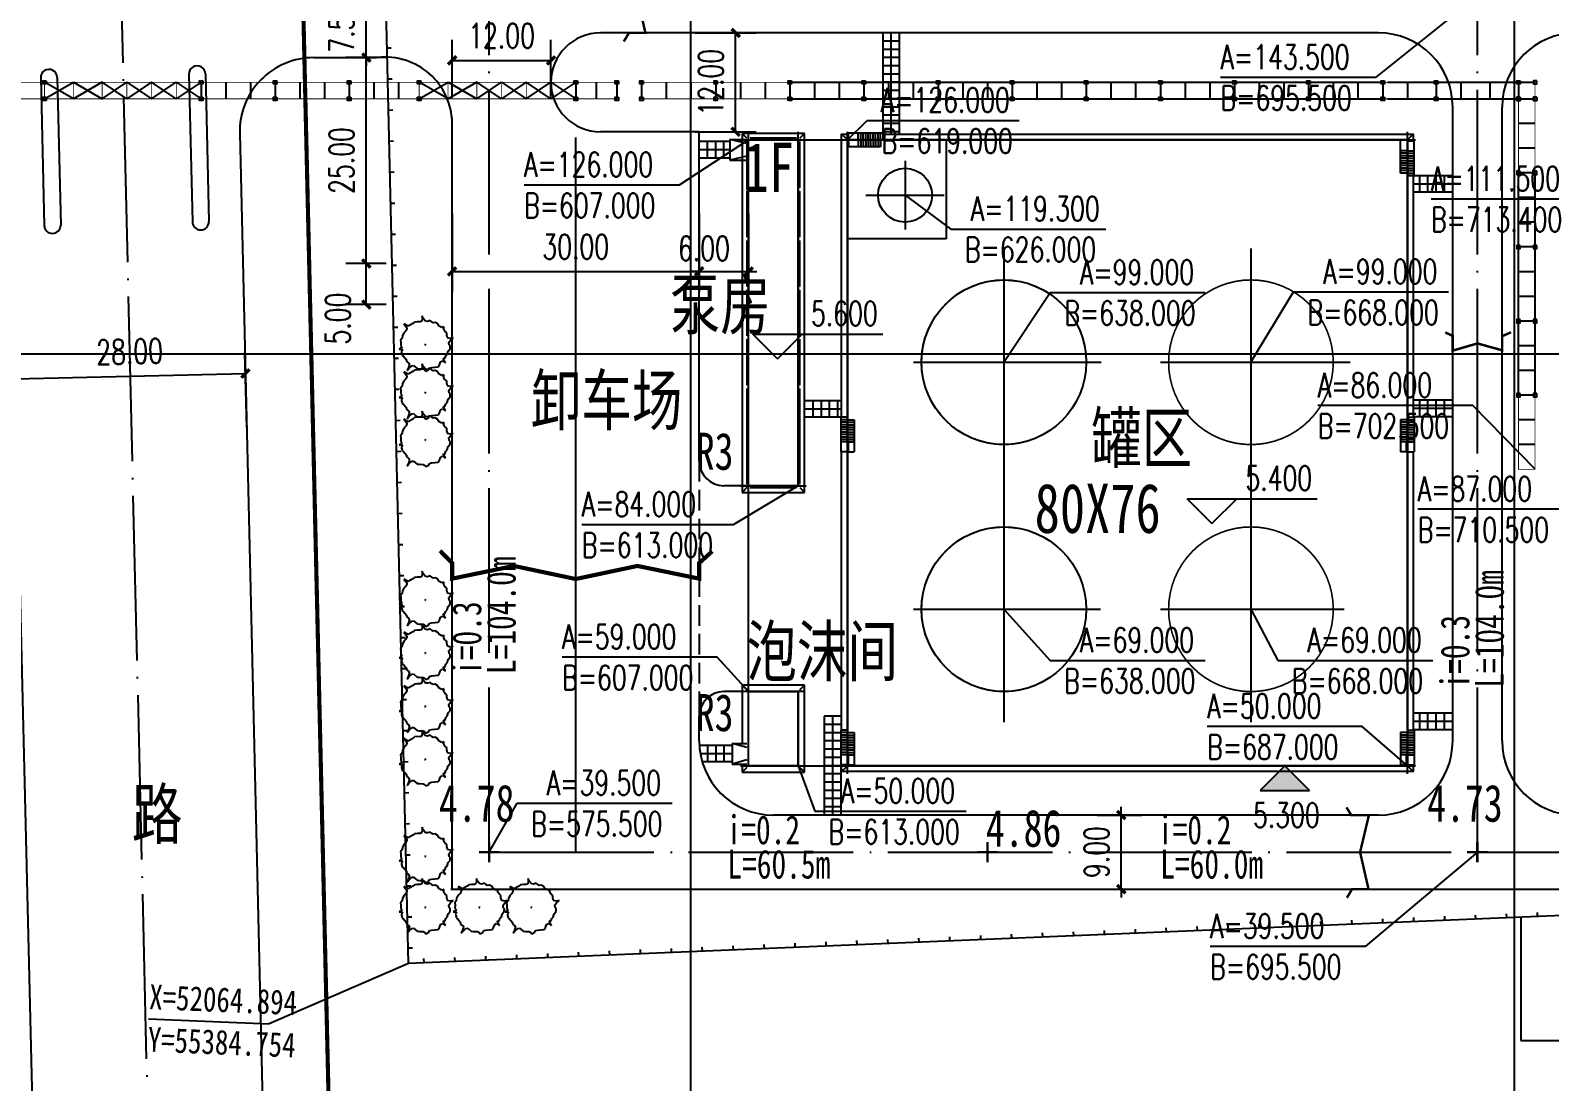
# Model space of a CAD drawing. Extents: x -170 to 1091, y -90 to 504.
# Drawn here: x 519.8 to 704.3, y 11.6 to 139.3 of the extents above; entities that cross this region are included whole.
import ezdxf

# ---------------------------------------------------------------- set-up
doc = ezdxf.new("R2010")
doc.units = 0
doc.header["$LTSCALE"] = 1000
for name, pattern in [('CENTER2', [28.575, 19.05, -3.175, 3.175, -3.175]), ('DASH', [0.35, 0.25, -0.1]), ('DOTE', [2.42, 2, -0.2, 0.02, -0.2])]:
    doc.linetypes.add(name, pattern=pattern)
doc.layers.get('0').update_dxf_attribs({"linetype": 'CONTINUOUS'})
doc.layers.get('Defpoints').update_dxf_attribs({"linetype": 'CONTINUOUS'})
for name, color, linetype in [('DIM_COOR', 3, 'CONTINUOUS'), ('DIM_ELEV', 3, 'CONTINUOUS'), ('DIM_LEAD', 3, 'CONTINUOUS'), ('DIM_SYMB', 3, 'CONTINUOUS'), ('DOTE', 1, 'DOTE'), ('GROUND', 2, 'CONTINUOUS'), ('GT_8', 7, 'CONTINUOUS'), ('PUB_DIM', 3, 'CONTINUOUS'), ('PUB_TEXT', 7, 'CONTINUOUS'), ('road', 2, 'CONTINUOUS'), ('STAIR', 2, 'CONTINUOUS'), ('定位中心线', 3, 'CENTER2'), ('新规划建筑', 4, 'CONTINUOUS'), ('方格网', 6, 'CONTINUOUS'), ('管架', 30, 'CONTINUOUS'), ('绿化', 3, 'CONTINUOUS'), ('选址蓝线', 5, 'CONTINUOUS'), ('道路HK', 1, 'CONTINUOUS')]:
    doc.layers.add(name, color=color, linetype=linetype)
doc.styles.add('_TCH_DIM', font='SIMPLEX', dxfattribs={"bigfont": 'GBCBIG'})
doc.styles.add('DIM_FONT', font='SIMPLEX', dxfattribs={"width": 0.7, "bigfont": 'GBCBIG'})
doc.styles.add('HZ', font='', dxfattribs={"width": 0.75})
doc.styles.get("Standard").update_dxf_attribs({"font": '', "width": 0.75})
doc.styles.get('HZ').set_extended_font_data('SimSun')
doc.styles.get('STANDARD').set_extended_font_data('SimSun')
doc.dimstyles.new('DIMN1', dxfattribs={"dimscale": 0.01, "dimtxt": 300, "dimasz": 100, "dimexe": 250, "dimexo": 300, "dimgap": 150, "dimtad": 1, "dimzin": 0, "dimdsep": 46, "dimtxsty": 'DIM_FONT', "dimblk": 'ARCHTICK', "dimcen": 0.09, "dimclrt": 7, "dimazin": 2, "dimtfac": 1, "dimtdec": 0, "dimtix": 1, "dimtmove": 2, "dimatfit": 3, "dimldrblk": 'ARCHTICK', "dimfxl": 1, "dimtolj": 1, "dimtzin": 0, "dimarcsym": 0})

# ---------------------------------------------------------------- blocks, each defined once
blk = doc.blocks.new('$plan$00000783')
for p, q in [((-1077.625, 941.375), (-1249.275, 916.925)), ((-982.25, 1051.4), (-1077.625, 941.375)), ((-858.275, 1259.25), (-982.25, 1149.2)), ((-982.25, 1149.2), (-982.25, 1051.4)), ((-677.1, 1271.475), (-858.275, 1259.25)), ((-495.9, 1381.5), (-677.1, 1271.475)), ((-371.925, 1369.275), (-495.9, 1381.5)), ((-257.5, 1442.625), (-371.925, 1369.275)), ((-133.525, 1381.5), (-257.5, 1442.625)), ((-57.225, 1662.7), (-133.525, 1381.5)), ((-19.075, 1442.625), (-57.225, 1662.7)), ((114.425, 1418.175), (-19.075, 1442.625)), ((286.075, 1491.525), (114.425, 1418.175)), ((419.6, 1528.2), (286.075, 1491.525)), ((734.3, 1271.475), (419.6, 1528.2)), ((848.725, 1198.125), (734.3, 1271.475)), ((944.1, 1247.025), (848.725, 1198.125)), ((1134.825, 1185.9), (944.1, 1247.025)), ((1125.275, 1063.625), (1134.825, 1185.9)), ((1153.9, 978.05), (1125.275, 1063.625)), ((1316.025, 806.9), (1153.9, 978.05)), ((-1411.4, 134.475), (-1535.375, 61.125)), ((-1535.375, 61.125), (-1420.925, 0)), ((-1249.275, 916.925), (-1459.075, 916.925)), ((-1459.075, 916.925), (-1316.025, 843.575)), ((-1420.925, 0), (-1363.725, -171.15)), ((-1382.775, 281.2), (-1411.4, 134.475)), ((-1306.5, 525.7), (-1401.85, 427.9)), ((-1401.85, 427.9), (-1382.775, 281.2)), ((-1316.025, 843.575), (-1220.675, 684.625)), ((-1220.675, 684.625), (-1306.5, 525.7)), ((28.6, 36.675), (0, 0)), ((0, 0), (57.2, 0)), ((57.2, 0), (28.6, 36.675)), ((1411.375, 696.85), (1316.025, 806.9)), ((1430.45, 415.675), (1411.375, 696.85)), ((1516.275, 342.325), (1430.45, 415.675)), ((1754.675, 342.325), (1516.275, 342.325)), ((1525.8, 85.575), (1563.95, 195.6)), ((1554.425, -73.35), (1525.8, 85.575)), ((1563.95, 195.6), (1735.625, 281.2)), ((1735.625, 281.2), (1926.35, 354.55)), ((1926.35, 354.55), (1754.675, 342.325)), ((-1363.725, -171.15), (-1401.85, -330.1)), ((-1401.85, -330.1), (-1354.175, -513.475)), ((-1354.175, -513.475), (-1249.275, -586.825)), ((-1249.275, -586.825), (-1220.675, -684.65)), ((-1220.675, -684.65), (-1220.675, -806.9)), ((-1220.675, -806.9), (-1068.075, -880.25)), ((-1068.075, -880.25), (-991.8, -978.05)), ((1125.275, -990.275), (1134.825, -892.475)), ((1134.825, -892.475), (1182.5, -868.025)), ((1182.5, -868.025), (1354.15, -904.7)), ((1211.125, -733.55), (1354.15, -709.1)), ((1354.15, -904.7), (1211.125, -733.55)), ((1354.15, -709.1), (1401.825, -647.975)), ((1401.825, -647.975), (1459.05, -537.925)), ((1449.525, -452.35), (1487.675, -146.7)), ((1497.2, -513.475), (1449.525, -452.35)), ((1459.05, -537.925), (1497.2, -513.475)), ((1487.675, -146.7), (1554.425, -73.35)), ((-1010.875, -1198.125), (-1077.625, -1357.05)), ((-1077.625, -1357.05), (-953.65, -1234.8)), ((-991.8, -978.05), (-1010.875, -1198.125)), ((-953.65, -1234.8), (-829.675, -1149.225)), ((-829.675, -1149.225), (-734.3, -1173.675)), ((-734.3, -1173.675), (-619.875, -1295.925)), ((-619.875, -1295.925), (-476.825, -1405.95)), ((-476.825, -1405.95), (-343.325, -1418.175)), ((-343.325, -1418.175), (-28.625, -1503.775)), ((-28.625, -1503.775), (57.2, -1797.175)), ((57.2, -1797.175), (95.35, -1503.775)), ((95.35, -1503.775), (133.5, -1454.85)), ((133.5, -1454.85), (267, -1405.95)), ((267, -1405.95), (410.05, -1418.175)), ((410.05, -1418.175), (619.85, -1357.05)), ((619.85, -1357.05), (743.825, -1259.25)), ((743.825, -1259.25), (905.95, -1234.8)), ((905.95, -1234.8), (982.25, -1124.775)), ((982.25, -1124.775), (1125.275, -990.275))]:
    blk.add_line(p, q)
blk = doc.blocks.new('A$C1A160313')
at = {"layer": 'DOTE', "color": 1, "linetype": 'DOTE'}
for p, q in [((2.3, 35), (2.3, 78)), ((8.3, 35), (8.3, 78)), ((14.3, 0), (14.3, 78)), ((82.3, 0), (82.3, 78)), ((1.3, 77), (83.3, 77)), ((1.3, 35), (9.3, 35)), ((9.1, 10), (1.3, 10)), ((2.3, 1), (2.3, 10)), ((8.3, 1), (8.3, 10)), ((1.3, 1), (83.3, 1))]:
    blk.add_line(p, q, dxfattribs=at)
at = {"layer": 'GROUND'}
for p, q in [((9.1, 77.8), (1.5, 77.8)), ((1.5, 77.8), (1.5, 34.2)), ((2.1, 77.2), (1.5, 77.8)), ((8.5, 77.2), (9.1, 77.8)), ((9.1, 34.2), (9.1, 77.8)), ((14.18, 77.12), (13.58, 77.72)), ((82.42, 77.12), (83.02, 77.72)), ((2.1, 76.8), (2.1, 71.2)), ((8.1, 77.2), (2.5, 77.2)), ((8.5, 71.2), (8.5, 76.8)), ((2.1, 70.8), (2.1, 65.2)), ((8.5, 65.2), (8.5, 70.8)), ((2.1, 64.8), (2.1, 59.2)), ((8.5, 59.2), (8.5, 64.8)), ((2.1, 58.8), (2.1, 53.2)), ((8.5, 53.2), (8.5, 58.8)), ((2.1, 52.8), (2.1, 47.2)), ((8.5, 47.2), (8.5, 52.8)), ((2.1, 46.8), (2.1, 35.2)), ((8.5, 35.2), (8.5, 46.8)), ((2.1, 34.8), (1.5, 34.2)), ((1.5, 34.2), (9.1, 34.2)), ((2.5, 34.8), (8.1, 34.8)), ((8.5, 34.8), (9.1, 34.2)), ((9.1, 10.8), (1.5, 10.8)), ((1.5, 10.8), (1.5, 3.7)), ((2.1, 10.2), (1.5, 10.8)), ((8.5, 10.2), (9.1, 10.8)), ((9.1, 0.2), (9.1, 10.8)), ((1.5, 1.2), (1.5, 0.2)), ((2.1, 0.8), (1.5, 0.2)), ((1.5, 0.2), (9.1, 0.2)), ((2.1, 1.2), (2.1, 1.2)), ((8.5, 0.8), (9.1, 0.2)), ((14.18, 0.88), (13.58, 0.28)), ((82.42, 0.88), (83.02, 0.28))]:
    blk.add_line(p, q, dxfattribs=at)
for points in [[(13.58, 43.32), (13.58, 77.72), (14.42, 77.72)], [(18.62, 77.72), (82.18, 77.72)], [(82.18, 77.72), (83.02, 77.72), (83.02, 76.88)], [(83.02, 72.68), (83.02, 43.32)], [(13.58, 5.32), (13.58, 39.12)], [(83.02, 39.12), (83.02, 5.32)], [(14.42, 0.28), (13.58, 0.28), (13.58, 1.12)], [(82.18, 0.28), (14.42, 0.28)], [(83.02, 1.12), (83.02, 0.28), (82.18, 0.28)]]:
    blk.add_lwpolyline(points, dxfattribs=at)
at = {"layer": 'STAIR'}
for p, q in [((14.42, 77.12), (14.42, 77.82)), ((18.62, 77.82), (14.42, 77.82)), ((15.62, 77.12), (15.62, 77.82)), ((15.92, 77.12), (15.92, 77.82)), ((16.22, 77.12), (16.22, 77.82)), ((16.52, 77.12), (16.52, 77.82)), ((16.82, 77.12), (16.82, 77.82)), ((17.12, 77.12), (17.12, 77.82)), ((17.42, 77.12), (17.42, 77.82)), ((17.72, 77.12), (17.72, 77.82)), ((18.02, 77.12), (18.02, 77.82)), ((18.32, 77.12), (18.32, 77.82)), ((18.62, 77.12), (18.62, 77.82)), ((0, 77.05), (0, 74.55)), ((0, 77.05), (2.1, 77.05)), ((2.1, 76.55), (0, 77.05)), ((2.1, 76.8), (2.1, 74.55)), ((14.42, 76.88), (14.42, 76.18)), ((18.32, 76.18), (14.42, 76.18)), ((15.62, 76.88), (15.62, 76.18)), ((15.92, 76.88), (15.92, 76.18)), ((16.22, 76.88), (16.22, 76.18)), ((16.52, 76.88), (16.52, 76.18)), ((16.82, 76.88), (16.82, 76.18)), ((17.12, 76.88), (17.12, 76.18)), ((17.42, 76.88), (17.42, 76.18)), ((17.72, 76.88), (17.72, 76.18)), ((18.02, 76.88), (18.02, 76.18)), ((18.32, 76.88), (18.32, 76.18)), ((81.48, 72.98), (81.48, 76.88)), ((82.18, 75.68), (81.48, 75.68)), ((82.42, 76.88), (83.12, 76.88)), ((82.42, 75.68), (83.12, 75.68)), ((83.12, 72.68), (83.12, 76.88)), ((2.1, 75.05), (0, 74.55)), ((0, 74.55), (2.1, 74.55)), ((82.18, 75.38), (81.48, 75.38)), ((82.18, 75.08), (81.48, 75.08)), ((82.18, 74.78), (81.48, 74.78)), ((82.18, 74.48), (81.48, 74.48)), ((82.18, 74.18), (81.48, 74.18)), ((82.18, 73.88), (81.48, 73.88)), ((82.42, 75.38), (83.12, 75.38)), ((82.42, 75.08), (83.12, 75.08)), ((82.42, 74.78), (83.12, 74.78)), ((82.42, 74.48), (83.12, 74.48)), ((82.42, 74.18), (83.12, 74.18)), ((82.42, 73.88), (83.12, 73.88)), ((82.18, 73.58), (81.48, 73.58)), ((82.18, 73.28), (81.48, 73.28)), ((82.18, 72.98), (81.48, 72.98)), ((82.42, 73.58), (83.12, 73.58)), ((82.42, 73.28), (83.12, 73.28)), ((82.42, 72.98), (83.12, 72.98)), ((82.42, 72.68), (83.12, 72.68)), ((2.1, 71.4), (2.1, 71)), ((14.18, 43.32), (13.48, 43.32)), ((13.48, 43.32), (13.48, 39.12)), ((14.18, 43.02), (13.48, 43.02)), ((14.18, 42.72), (13.48, 42.72)), ((14.42, 43.02), (15.12, 43.02)), ((14.42, 42.72), (15.12, 42.72)), ((15.12, 43.02), (15.12, 39.12)), ((82.18, 43.02), (81.48, 43.02)), ((81.48, 43.02), (81.48, 39.12)), ((82.18, 42.72), (81.48, 42.72)), ((82.42, 43.32), (83.12, 43.32)), ((82.42, 43.02), (83.12, 43.02)), ((82.42, 42.72), (83.12, 42.72)), ((83.12, 43.32), (83.12, 39.12)), ((14.18, 42.42), (13.48, 42.42)), ((14.18, 42.12), (13.48, 42.12)), ((14.18, 41.82), (13.48, 41.82)), ((14.18, 41.52), (13.48, 41.52)), ((14.18, 41.22), (13.48, 41.22)), ((14.18, 40.92), (13.48, 40.92)), ((14.18, 40.62), (13.48, 40.62)), ((14.42, 42.42), (15.12, 42.42)), ((14.42, 42.12), (15.12, 42.12)), ((14.42, 41.82), (15.12, 41.82)), ((14.42, 41.52), (15.12, 41.52)), ((14.42, 41.22), (15.12, 41.22)), ((14.42, 40.92), (15.12, 40.92)), ((14.42, 40.62), (15.12, 40.62)), ((82.18, 42.42), (81.48, 42.42)), ((82.18, 42.12), (81.48, 42.12)), ((82.18, 41.82), (81.48, 41.82)), ((82.18, 41.52), (81.48, 41.52)), ((82.18, 41.22), (81.48, 41.22)), ((82.18, 40.92), (81.48, 40.92)), ((82.18, 40.62), (81.48, 40.62)), ((82.42, 42.42), (83.12, 42.42)), ((82.42, 42.12), (83.12, 42.12)), ((82.42, 41.82), (83.12, 41.82)), ((82.42, 41.52), (83.12, 41.52)), ((82.42, 41.22), (83.12, 41.22)), ((82.42, 40.92), (83.12, 40.92)), ((82.42, 40.62), (83.12, 40.62)), ((14.18, 40.32), (13.48, 40.32)), ((14.18, 39.12), (13.48, 39.12)), ((14.42, 39.12), (14.42, 40.32)), ((14.42, 40.32), (15.12, 40.32)), ((14.42, 39.12), (15.12, 39.12)), ((82.18, 40.32), (81.48, 40.32)), ((82.18, 39.12), (81.48, 39.12)), ((82.18, 39.12), (82.18, 40.32)), ((82.42, 40.32), (83.12, 40.32)), ((82.42, 39.12), (83.12, 39.12)), ((0.3, 3.7), (0.3, 1.2)), ((0.3, 3.7), (2.1, 3.7)), ((2.1, 3.2), (0.3, 3.7)), ((13.48, 5.32), (13.48, 1.12)), ((14.18, 5.32), (13.48, 5.32)), ((14.18, 5.02), (13.48, 5.02)), ((14.18, 4.72), (13.48, 4.72)), ((14.18, 4.42), (13.48, 4.42)), ((14.18, 4.12), (13.48, 4.12)), ((14.18, 3.82), (13.48, 3.82)), ((14.42, 5.02), (15.12, 5.02)), ((14.42, 4.72), (15.12, 4.72)), ((14.42, 4.42), (15.12, 4.42)), ((14.42, 4.12), (15.12, 4.12)), ((14.42, 3.82), (15.12, 3.82)), ((15.12, 5.02), (15.12, 1.12)), ((82.18, 5.02), (81.48, 5.02)), ((81.48, 5.02), (81.48, 1.12)), ((82.18, 4.72), (81.48, 4.72)), ((82.18, 4.42), (81.48, 4.42)), ((82.18, 4.12), (81.48, 4.12)), ((82.18, 3.82), (81.48, 3.82)), ((82.42, 5.32), (83.12, 5.32)), ((82.42, 5.02), (83.12, 5.02)), ((82.42, 4.72), (83.12, 4.72)), ((82.42, 4.42), (83.12, 4.42)), ((82.42, 4.12), (83.12, 4.12)), ((82.42, 3.82), (83.12, 3.82)), ((83.12, 5.32), (83.12, 1.12)), ((14.18, 3.52), (13.48, 3.52)), ((14.18, 3.22), (13.48, 3.22)), ((14.18, 2.92), (13.48, 2.92)), ((14.18, 2.62), (13.48, 2.62)), ((14.18, 2.32), (13.48, 2.32)), ((14.42, 3.52), (15.12, 3.52)), ((14.42, 3.22), (15.12, 3.22)), ((14.42, 2.92), (15.12, 2.92)), ((14.42, 2.62), (15.12, 2.62)), ((14.42, 1.12), (14.42, 2.32)), ((14.42, 2.32), (15.12, 2.32)), ((82.18, 3.52), (81.48, 3.52)), ((82.18, 3.22), (81.48, 3.22)), ((82.18, 2.92), (81.48, 2.92)), ((82.18, 2.62), (81.48, 2.62)), ((82.18, 2.32), (81.48, 2.32)), ((82.18, 1.12), (82.18, 2.32)), ((82.42, 3.52), (83.12, 3.52)), ((82.42, 3.22), (83.12, 3.22)), ((82.42, 2.92), (83.12, 2.92)), ((82.42, 2.62), (83.12, 2.62)), ((82.42, 2.32), (83.12, 2.32)), ((2.1, 1.7), (0.3, 1.2)), ((0.3, 1.2), (2.1, 1.2)), ((14.18, 1.12), (13.48, 1.12)), ((14.42, 1.12), (15.12, 1.12)), ((82.18, 1.12), (81.48, 1.12)), ((82.42, 1.12), (83.12, 1.12))]:
    blk.add_line(p, q, dxfattribs=at)
blk = doc.blocks.new('_ArchTick')
at = {"color": 0, "linetype": 'ByBlock', "const_width": 0.4}
blk.add_lwpolyline([(-0.5, -0.5), (0.5, 0.5)], dxfattribs=at)
blk = doc.blocks.new('*D63')
at = {"layer": 'Defpoints', "color": 0, "linetype": 'Continuous', "transparency": 16777216}
for p in [(646.33, 44), (652.25, 44), (646.33, 35)]:
    blk.add_point(p, dxfattribs=at)
at = {"layer": 'PUB_DIM', "color": 0, "linetype": 'Continuous', "lineweight": -2, "transparency": 16777216}
for p, q in [((652.25, 44), (652.25, 45)), ((649.33, 44), (654.75, 44)), ((652.25, 35), (652.25, 44)), ((649.33, 35), (654.75, 35)), ((652.25, 35), (652.25, 34))]:
    blk.add_line(p, q, dxfattribs=at)
for p, rotation in [((652.25, 44), 270), ((652.25, 35), 90)]:
    blk.add_blockref('_ArchTick', p, dxfattribs=dict(at, rotation=rotation))
at = {"layer": 'PUB_DIM', "color": 7, "linetype": 'Continuous', "transparency": 16777216, "insert": (649.25, 39.5), "char_height": 3, "attachment_point": 5, "rotation": 90, "style": 'DIM_FONT'}
blk.add_mtext('\\A1;9.00', dxfattribs=at)
blk = doc.blocks.new('*D90')
at = {"layer": 'Defpoints', "color": 0, "linetype": 'Continuous', "transparency": 16777216}
for p in [(560.57, 143.5), (566, 143.5), (566, 136)]:
    blk.add_point(p, dxfattribs=at)
at = {"layer": 'PUB_DIM', "color": 0, "linetype": 'Continuous', "lineweight": -2, "transparency": 16777216}
for p, q in [((560.57, 143.5), (560.57, 144.5)), ((563, 143.5), (558.07, 143.5)), ((560.57, 136), (560.57, 143.5)), ((563, 136), (558.07, 136)), ((560.57, 136), (560.57, 135))]:
    blk.add_line(p, q, dxfattribs=at)
for p, rotation in [((560.57, 143.5), 270), ((560.57, 136), 90)]:
    blk.add_blockref('_ArchTick', p, dxfattribs=dict(at, rotation=rotation))
at = {"layer": 'PUB_DIM', "color": 7, "linetype": 'Continuous', "transparency": 16777216, "insert": (557.57, 139.75), "char_height": 3, "attachment_point": 5, "rotation": 90, "style": 'DIM_FONT'}
blk.add_mtext('\\A1;7.50', dxfattribs=at)
blk = doc.blocks.new('*D97')
at = {"layer": 'Defpoints', "color": 0, "linetype": 'Continuous', "transparency": 16777216}
for p in [(601, 120.02), (607, 120.02), (607, 110.03)]:
    blk.add_point(p, dxfattribs=at)
at = {"layer": 'PUB_DIM', "color": 0, "linetype": 'Continuous', "lineweight": -2, "transparency": 16777216}
for p, q in [((601, 117.02), (601, 107.53)), ((607, 117.02), (607, 107.53)), ((601, 110.03), (600, 110.03)), ((601, 110.03), (607, 110.03)), ((607, 110.03), (608, 110.03))]:
    blk.add_line(p, q, dxfattribs=at)
blk.add_blockref('_ArchTick', (601, 110.03), dxfattribs=at)
at = {"layer": 'PUB_DIM', "color": 0, "linetype": 'Continuous', "lineweight": -2, "transparency": 16777216, "rotation": 180}
blk.add_blockref('_ArchTick', (607, 110.03), dxfattribs=at)
at = {"layer": 'PUB_DIM', "color": 7, "linetype": 'Continuous', "transparency": 16777216, "insert": (601.58, 112.83), "char_height": 3, "attachment_point": 5, "style": 'DIM_FONT'}
blk.add_mtext('\\A1;6.00', dxfattribs=at)
blk = doc.blocks.new('$LinePat$围墙')
at = {"color": 0}
blk.add_line((600, 0), (600, -160), dxfattribs=at)
at = {"color": 0, "const_width": 40}
blk.add_lwpolyline([(0, 0), (1201, 0)], dxfattribs=at)

msp = doc.modelspace()

# ---------------------------------------------------------------- hatches: boundary and pattern name
at = {"layer": 'DIM_ELEV', "linetype": 'Continuous'}
msp.add_hatch(color=256, dxfattribs=at).paths.add_polyline_path([(672.12559, 50), (669.12559, 47), (675.12559, 47)])

# ---------------------------------------------------------------- linework, layer by layer
at = {"linetype": 'Continuous'}
for p, q in [((607, 126), (613, 126)), ((607, 84), (607, 126)), ((613, 126), (613, 84)), ((607, 84), (607, 84)), ((613, 84), (607, 84)), ((607, 59), (613, 59)), ((607, 50), (607, 59)), ((613, 59), (613, 50)), ((613, 50), (607, 50))]:
    msp.add_line(p, q, dxfattribs=at)
at = {"linetype": 'DASH', "ltscale": 0.01}
msp.add_line((601, 87), (601, 56), dxfattribs=at)
at = {"linetype": 'Continuous', "flags": 128}
for points, const_width in [([(591.7897, 148.93709), (592.37403, 148), (594.51656, 148), (593.44529, 143.5), (594.46786, 139), (592.47141, 139), (591.83839, 137.95606)], 0.3), ([(691.59968, 102.62202), (692.5, 102.20747), (692.5, 100.41109), (695.5, 101.28625), (698.5, 100.45715), (698.5, 102.16141), (699.57526, 102.6346)], 0.3), ([(569.52829, 76.10086), (571, 74.61209), (571, 72.71879), (578.5, 74.26322), (586, 72.67327), (593.5, 74.26322), (601, 72.71879), (601, 74.61209), (602.58359, 76.04197)], 0.5), ([(679.60187, 44.93709), (680.1862, 44), (682.32873, 44), (681.25746, 39.5), (682.28003, 35), (680.28358, 35), (679.65056, 33.95606)], 0.3), ([(575.5, 40.74591), (575.5, 38.25409)], 0.3), ([(636, 40.74591), (636, 38.25409)], 0.3), ([(695.5, 40.74591), (695.5, 38.25409)], 0.3), ([(574.25409, 39.5), (576.74591, 39.5)], 0.3), ([(634.75409, 39.5), (637.24591, 39.5)], 0.3), ([(694.25409, 39.5), (696.74591, 39.5)], 0.3)]:
    msp.add_lwpolyline(points, dxfattribs=dict(at, const_width=const_width))
at = {"ltscale": 50, "const_width": 0.1}
for points in [[(591, 133), (464.6, 133)], [(612, 133), (594, 133)], [(612, 131), (700.5, 131), (700.5, 86), (702.5, 86), (702.5, 133), (612, 133)], [(464.6, 131), (591, 131)], [(594, 131), (612, 131)], [(700.5, 131), (702.5, 131)]]:
    msp.add_lwpolyline(points, dxfattribs=at)
at = {"ltscale": 50, "const_width": 0.1, "elevation": 0}
for points in [[(521.5, 133), (521.5, 131)], [(525, 133), (525, 131)], [(528.5, 133), (528.5, 131)], [(531.5, 133), (531.5, 131)], [(534.5, 133), (534.5, 131)], [(537.5, 133), (537.5, 131)], [(540.5, 133), (540.5, 131)], [(543.5, 133), (543.5, 131)], [(546.5, 133), (546.5, 131)], [(549.5, 133), (549.5, 131)], [(552.5, 133), (552.5, 131)], [(555.5, 133), (555.5, 131)], [(558.5, 133), (558.5, 131)], [(561.5, 133), (561.5, 131)], [(564.5, 133), (564.5, 131)], [(567, 133), (567, 131)], [(570.5, 133), (570.5, 131)], [(574, 133), (574, 131)], [(577, 133), (577, 131)], [(580, 133), (580, 131)], [(583, 133), (583, 131)], [(586, 133), (586, 131)], [(588.5, 133), (588.5, 131)], [(591, 133), (591, 131)], [(594, 133), (594, 131)], [(597, 133), (597, 131)], [(600, 133), (600, 131)], [(603, 133), (603, 131)], [(606, 133), (606, 131)], [(609, 133), (609, 131)], [(612, 133), (612, 131)], [(615, 133), (615, 131)], [(618, 133), (618, 131)], [(621, 133), (621, 131)], [(624, 133), (624, 131)], [(627, 133), (627, 131)], [(630, 133), (630, 131)], [(633, 133), (633, 131)], [(636, 133), (636, 131)], [(639, 133), (639, 131)], [(642, 133), (642, 131)], [(645, 133), (645, 131)], [(648, 133), (648, 131)], [(651, 133), (651, 131)], [(654, 133), (654, 131)], [(657, 133), (657, 131)], [(660, 133), (660, 131)], [(663, 133), (663, 131)], [(666, 133), (666, 131)], [(669, 133), (669, 131)], [(672, 133), (672, 131)], [(675, 133), (675, 131)], [(678, 133), (678, 131)], [(681, 133), (681, 131)], [(684, 133), (684, 131)], [(687, 133), (687, 131)], [(690.5, 133), (690.5, 131)], [(693.5, 133), (693.5, 131)], [(697, 133), (697, 131)], [(700.5, 133), (700.5, 131)], [(700.5, 128), (702.5, 128)], [(700.5, 125), (702.5, 125)], [(700.5, 122), (702.5, 122)], [(700.5, 119), (702.5, 119)], [(700.5, 116), (702.5, 116)], [(700.5, 113), (702.5, 113)], [(700.5, 110), (702.5, 110)], [(700.5, 107), (702.5, 107)], [(700.5, 104), (702.5, 104)], [(700.5, 101), (702.5, 101)], [(700.5, 98), (702.5, 98)], [(700.5, 95), (702.5, 95)], [(700.5, 92), (702.5, 92)], [(700.5, 89), (702.5, 89)]]:
    msp.add_lwpolyline(points, dxfattribs=at)
at = {"color": 3}
msp.add_circle((626, 119.29266), 3.275, dxfattribs=at)
at = {"color": 3, "ltscale": 10}
for centre in [(638, 99), (638, 69)]:
    msp.add_circle(centre, 10, dxfattribs=at)
at = {"layer": 'DIM_COOR', "color": 3, "linetype": 'Continuous'}
for p, q in [((695.5, 143.5), (683.12665, 133.58173)), ((683.12665, 133.58173), (664.31665, 133.58173)), ((619, 126), (621.37729, 128.35745)), ((621.37729, 128.35745), (639.85729, 128.35745)), ((607, 126), (598.55591, 120.52853)), ((598.55591, 120.52853), (579.74591, 120.52853)), ((626, 119.3), (631.56913, 115.17443)), ((708.24268, 118.81897), (689.87268, 118.81897)), ((631.56913, 115.17443), (650.37913, 115.17443)), ((638, 99), (643.63518, 107.46135)), ((643.63518, 107.46135), (662.44518, 107.46135)), ((668, 99), (673.17426, 107.54115)), ((673.17426, 107.54115), (691.98426, 107.54115)), ((694.94486, 93.73686), (676.13486, 93.73686)), ((702.5, 86), (694.94486, 93.73686)), ((613, 84), (605.12252, 79.27158)), ((706.64073, 81.1391), (688.27073, 81.1391)), ((605.12252, 79.27158), (586.75252, 79.27158)), ((638, 69), (643.62539, 62.77573)), ((668, 69), (671.26335, 62.77573)), ((603.16935, 63.18996), (584.35935, 63.18996)), ((607, 59), (603.16935, 63.18996)), ((643.62539, 62.77573), (662.43539, 62.77573)), ((671.26335, 62.77573), (690.07335, 62.77573)), ((681.51087, 54.76178), (662.70087, 54.76178)), ((687, 50), (681.51087, 54.76178)), ((613, 50), (615.04176, 44.46551)), ((575.5, 39.5), (578.89322, 45.43738)), ((578.89322, 45.43738), (597.70322, 45.43738)), ((615.04176, 44.46551), (633.41176, 44.46551)), ((695.5, 39.5), (681.86929, 28.05039)), ((681.86929, 28.05039), (663.05929, 28.05039))]:
    msp.add_line(p, q, dxfattribs=at)
at = {"layer": 'DIM_ELEV', "linetype": 'Continuous'}
for p, q in [((610.51727, 99.43105), (607.51727, 102.43105)), ((607.51727, 102.43105), (623.28043, 102.43105)), ((610.51727, 99.43105), (613.51727, 102.43105)), ((663.27156, 79.42724), (660.27156, 82.42724)), ((660.27156, 82.42724), (676.03472, 82.42724)), ((663.27156, 79.42724), (666.27156, 82.42724)), ((672.12559, 50), (669.12559, 47)), ((672.12559, 50), (675.12559, 47)), ((669.12559, 47), (675.12559, 47))]:
    msp.add_line(p, q, dxfattribs=at)
at = {"layer": 'DIM_LEAD', "linetype": 'Continuous'}
for p, q in [((700.77691, 31.55129), (700.77691, 16.63918)), ((700.77691, 16.63918), (741.37077, 16.63918))]:
    msp.add_line(p, q, dxfattribs=at)
at = {"layer": 'DIM_SYMB', "linetype": 'Continuous'}
for points in [[(615.06943, 133.73961, 0, 0, 0), (612.26108, 136.62151, 0.4, 0, 0), (611.21421, 137.69579, 0, 0, 0)], [(643.7352, 133.73961, 0, 0, 0), (646.54356, 136.62151, 0.4, 0, 0), (647.59042, 137.69579, 0, 0, 0)], [(614.02643, 79.04412, 0, 0, 0), (611.26221, 76.64885, 0.4, 0, 0), (610.12859, 75.66655, 0, 0, 0)], [(688.57442, 74.53699, 0, 0, 0), (690.14097, 72.03695, 0.4, 0, 0), (690.93744, 70.76587, 0, 0, 0)], [(598.83366, 71.86834, 0, 0, 0), (602.58632, 71.86834, 0.53333, 0, 0), (604.58632, 71.86834, 0, 0, 0)], [(575.5, 71.00935, 0, 0, 0), (575.5, 59.94288, 0.8, 0, 0), (575.5, 56.94288, 0, 0, 0)], [(695.5, 69.35938, 0, 0, 0), (695.5, 58.2929, 0.8, 0, 0), (695.5, 55.2929, 0, 0, 0)], [(614.02643, 66.09489, 0, 0, 0), (611.26221, 63.69962, 0.4, 0, 0), (610.12859, 62.71732, 0, 0, 0)], [(613.57383, 48.12365, 0, 0, 0), (611.91965, 45.94145, 0.4, 0, 0), (611.01352, 44.74607, 0, 0, 0)], [(660.63186, 48.12365, 0, 0, 0), (662.28603, 45.94145, 0.4, 0, 0), (663.19217, 44.74607, 0, 0, 0)], [(614.92249, 39.5, 0, 0, 0), (603.85602, 39.5, 0.8, 0, 0), (600.85602, 39.5, 0, 0, 0)], [(656.30638, 39.5, 0, 0, 0), (667.37285, 39.5, 0.8, 0, 0), (670.37285, 39.5, 0, 0, 0)]]:
    msp.add_lwpolyline(points, format="xyseb", dxfattribs=at)
at = {"layer": 'DOTE', "ltscale": 0.01}
for p, q in [((522.50041, 494.06478), (534.80468, -25.68454)), ((575.5, 39.5), (575.5, 344.5)), ((695.5, 39.5), (695.5, 143.5)), ((575.5, 39.5), (762, 39.5))]:
    msp.add_line(p, q, dxfattribs=at)
at = {"layer": 'DOTE', "ltscale": 10}
msp.add_line((586, 39.5), (586, 126.29019), dxfattribs=at)
at = {"layer": 'DOTE', "color": 1, "linetype": 'ByBlock', "ltscale": 2000}
for p, q in [((626, 123.45583), (626, 115.14416)), ((621.21432, 119.3), (630.74853, 119.3))]:
    msp.add_line(p, q, dxfattribs=at)
at = {"layer": 'DOTE', "color": 1, "linetype": 'DOTE', "ltscale": 2000}
for p, q in [((638, 112.80231), (638, 55.29932)), ((668, 112.80231), (668, 55.29932)), ((627.03127, 99), (649.82741, 99)), ((657.03127, 99), (680.07037, 99)), ((627.03127, 69), (649.7167, 69)), ((657.03127, 69), (679.31125, 69))]:
    msp.add_line(p, q, dxfattribs=at)
at = {"layer": 'DOTE', "linetype": 'DOTE', "ltscale": 0.01, "const_width": 0.5, "flags": 128}
msp.add_lwpolyline([(779.8335, 9.79368), (777.91501, 437.27128), (546.09476, 435.40301), (556.20161, 0.56151)], close=True, dxfattribs=at)
at = {"layer": 'GT_8'}
for p, q in [((607, 84), (607, 126)), ((607, 126), (613, 126)), ((613, 126), (613, 84)), ((687, 126), (619, 126)), ((619, 126), (619, 50)), ((631, 126), (631, 114)), ((687, 126), (687, 50)), ((631, 114), (619, 114)), ((613, 84), (607, 84)), ((687, 50), (619, 50))]:
    msp.add_line(p, q, dxfattribs=at)
at = {"layer": 'road', "linetype": 'Continuous'}
for p, q in [((683.5, 139), (589, 139)), ((623.32, 126.82), (623.32, 139)), ((624.32, 126.72), (624.32, 139)), ((625.32, 126.72), (625.32, 139)), ((625.32, 138), (623.32, 138)), ((625.32, 137), (623.32, 137)), ((554.19606, 136), (561.81908, 136)), ((625.32, 136), (623.32, 136)), ((625.32, 135), (623.32, 135)), ((625.32, 134), (623.32, 134)), ((625.32, 133), (623.32, 133)), ((625.32, 132), (623.32, 132)), ((625.32, 131), (623.32, 131)), ((625.32, 130), (623.32, 130)), ((692.5, 53), (692.5, 130)), ((698.5, 53), (698.5, 130)), ((571, 35), (571, 128.1067)), ((625.32, 129), (623.32, 129)), ((625.32, 128), (623.32, 128)), ((601, 127), (589, 127)), ((601, 87), (601, 127)), ((604.7, 125.8), (601, 125.8)), ((602, 123.8), (602, 125.8)), ((603, 123.8), (603, 125.8)), ((604, 123.8), (604, 125.8)), ((625.32, 127), (623.32, 127)), ((604.7, 124.8), (601, 124.8)), ((604.7, 123.8), (601, 123.8)), ((687.72, 121.68), (692.5, 121.68)), ((687.72, 120.68), (692.5, 120.68)), ((688.5, 119.68), (688.5, 121.68)), ((689.5, 119.68), (689.5, 121.68)), ((690.5, 119.68), (690.5, 121.68)), ((691.5, 119.68), (691.5, 121.68)), ((687.72, 119.68), (692.5, 119.68)), ((618.28, 94.32), (613.8, 94.32)), ((614.8, 94.32), (614.8, 92.32)), ((615.8, 94.32), (615.8, 92.32)), ((616.8, 94.32), (616.8, 92.32)), ((617.8, 94.32), (617.8, 92.32)), ((687.72, 94.42209), (692.5, 94.42209)), ((688.5, 92.42209), (688.5, 94.42209)), ((689.5, 92.42209), (689.5, 94.42209)), ((690.5, 92.42209), (690.5, 94.42209)), ((691.5, 92.42209), (691.5, 94.42209)), ((618.28, 93.32), (613.8, 93.32)), ((618.18, 92.32), (613.8, 92.32)), ((687.72, 93.42209), (692.5, 93.42209)), ((687.72, 92.42209), (692.5, 92.42209)), ((607, 84), (604, 84)), ((607, 59), (607, 84)), ((607, 59), (604, 59)), ((601, 53), (601, 56)), ((616.18, 56), (616.18, 44)), ((618.28, 56), (616.18, 56)), ((617.18, 56), (617.18, 44)), ((687.72, 56.41377), (692.5, 56.41377)), ((687.72, 55.41377), (692.5, 55.41377)), ((688.5, 54.41377), (688.5, 56.41377)), ((689.5, 54.41377), (689.5, 56.41377)), ((690.5, 54.41377), (690.5, 56.41377)), ((691.5, 54.41377), (691.5, 56.41377)), ((618.28, 55), (616.18, 55)), ((618.18, 54), (616.18, 54)), ((618.18, 54.32), (618.18, 44)), ((687.72, 54.41377), (692.5, 54.41377)), ((605, 52.45005), (601.005, 52.45005)), ((602, 52.45005), (602, 50.45005)), ((603, 52.45005), (603, 50.45005)), ((604, 52.45005), (604, 50.45005)), ((618.18, 53), (616.18, 53)), ((618.18, 52), (616.18, 52)), ((605, 51.45005), (601.09438, 51.45005)), ((605, 50.45005), (601.29884, 50.45005)), ((618.18, 51), (616.18, 51)), ((618.18, 50), (616.18, 50)), ((618.18, 49), (616.18, 49)), ((618.18, 48), (616.18, 48)), ((618.18, 47), (616.18, 47)), ((618.18, 46), (616.18, 46)), ((618.18, 45), (616.18, 45)), ((683.5, 44), (610, 44)), ((570.81908, 35), (765, 35))]:
    msp.add_line(p, q, dxfattribs=at)
for centre, radius, start, end in [((589, 133, 0), 6, 90, 270), ((683.5, 130), 9, 0, 90), ((707.5, 130), 9, 90, 180), ((554.19606, 127), 9, 90, 181.3562088), ((562.88836, 127.93533), 8.11345, 1.2102805, 96.286045), ((604, 87), 3, 180, 270), ((604, 56), 3, 90, 180), ((610, 53), 9, 180, 270), ((683.5, 53), 9, 270, 0), ((707.5, 53), 9, 180, 270)]:
    msp.add_arc(centre, radius, start, end, dxfattribs=at)
at = {"layer": '定位中心线', "linetype": 'ByBlock', "elevation": 0}
for points in [[(521.7, 133.2), (521.7, 132.8), (521.3, 132.8), (521.3, 133.2)], [(540.7, 133.2), (540.7, 132.8), (540.3, 132.8), (540.3, 133.2)], [(549.7, 133.2), (549.7, 132.8), (549.3, 132.8), (549.3, 133.2)], [(558.7, 133.2), (558.7, 132.8), (558.3, 132.8), (558.3, 133.2)], [(567.2, 133.2), (567.2, 132.8), (566.8, 132.8), (566.8, 133.2)], [(586.2, 133.2), (586.2, 132.8), (585.8, 132.8), (585.8, 133.2)], [(591.2, 133.2), (591.2, 132.8), (590.8, 132.8), (590.8, 133.2)], [(594.2, 133.2), (594.2, 132.8), (593.8, 132.8), (593.8, 133.2)], [(603.2, 133.2), (603.2, 132.8), (602.8, 132.8), (602.8, 133.2)], [(612.2, 133.2), (612.2, 132.8), (611.8, 132.8), (611.8, 133.2)], [(621.2, 133.2), (621.2, 132.8), (620.8, 132.8), (620.8, 133.2)], [(630.2, 133.2), (630.2, 132.8), (629.8, 132.8), (629.8, 133.2)], [(639.2, 133.2), (639.2, 132.8), (638.8, 132.8), (638.8, 133.2)], [(648.2, 133.2), (648.2, 132.8), (647.8, 132.8), (647.8, 133.2)], [(657.2, 133.2), (657.2, 132.8), (656.8, 132.8), (656.8, 133.2)], [(666.2, 133.2), (666.2, 132.8), (665.8, 132.8), (665.8, 133.2)], [(675.2, 133.2), (675.2, 132.8), (674.8, 132.8), (674.8, 133.2)], [(684.2, 133.2), (684.2, 132.8), (683.8, 132.8), (683.8, 133.2)], [(690.7, 133.2), (690.7, 132.8), (690.3, 132.8), (690.3, 133.2)], [(700.7, 133.2), (700.7, 132.8), (700.3, 132.8), (700.3, 133.2)], [(702.7, 133.2), (702.3, 133.2), (702.3, 132.8), (702.7, 132.8)], [(521.7, 131.2), (521.7, 130.8), (521.3, 130.8), (521.3, 131.2)], [(540.7, 131.2), (540.7, 130.8), (540.3, 130.8), (540.3, 131.2)], [(549.7, 131.2), (549.7, 130.8), (549.3, 130.8), (549.3, 131.2)], [(558.7, 131.2), (558.7, 130.8), (558.3, 130.8), (558.3, 131.2)], [(567.2, 131.2), (567.2, 130.8), (566.8, 130.8), (566.8, 131.2)], [(586.2, 131.2), (586.2, 130.8), (585.8, 130.8), (585.8, 131.2)], [(591.2, 131.2), (591.2, 130.8), (590.8, 130.8), (590.8, 131.2)], [(594.2, 131.2), (594.2, 130.8), (593.8, 130.8), (593.8, 131.2)], [(603.2, 131.2), (603.2, 130.8), (602.8, 130.8), (602.8, 131.2)], [(612.2, 131.2), (612.2, 130.8), (611.8, 130.8), (611.8, 131.2)], [(621.2, 131.2), (621.2, 130.8), (620.8, 130.8), (620.8, 131.2)], [(630.2, 131.2), (630.2, 130.8), (629.8, 130.8), (629.8, 131.2)], [(639.2, 131.2), (639.2, 130.8), (638.8, 130.8), (638.8, 131.2)], [(648.2, 131.2), (648.2, 130.8), (647.8, 130.8), (647.8, 131.2)], [(657.2, 131.2), (657.2, 130.8), (656.8, 130.8), (656.8, 131.2)], [(666.2, 131.2), (666.2, 130.8), (665.8, 130.8), (665.8, 131.2)], [(675.2, 131.2), (675.2, 130.8), (674.8, 130.8), (674.8, 131.2)], [(684.2, 131.2), (684.2, 130.8), (683.8, 130.8), (683.8, 131.2)], [(690.7, 131.2), (690.7, 130.8), (690.3, 130.8), (690.3, 131.2)], [(700.7, 131.2), (700.7, 130.8), (700.3, 130.8), (700.3, 131.2)], [(700.7, 131.2), (700.3, 131.2), (700.3, 130.8), (700.7, 130.8)], [(702.7, 131.2), (702.7, 130.8), (702.3, 130.8), (702.3, 131.2)], [(702.7, 131.2), (702.3, 131.2), (702.3, 130.8), (702.7, 130.8)], [(700.7, 122.2), (700.3, 122.2), (700.3, 121.8), (700.7, 121.8)], [(702.7, 122.2), (702.3, 122.2), (702.3, 121.8), (702.7, 121.8)], [(700.7, 113.2), (700.3, 113.2), (700.3, 112.8), (700.7, 112.8)], [(702.7, 113.2), (702.3, 113.2), (702.3, 112.8), (702.7, 112.8)], [(700.7, 104.2), (700.3, 104.2), (700.3, 103.8), (700.7, 103.8)], [(702.7, 104.2), (702.3, 104.2), (702.3, 103.8), (702.7, 103.8)], [(700.7, 95.2), (700.3, 95.2), (700.3, 94.8), (700.7, 94.8)], [(702.7, 95.2), (702.3, 95.2), (702.3, 94.8), (702.7, 94.8)]]:
    msp.add_lwpolyline(points, close=True, dxfattribs=at)
at = {"layer": '新规划建筑', "color": 0, "linetype": 'Continuous', "const_width": 0.2}
for points in [[(628, 99, 1), (648, 99, 1), (628, 99, 1)], [(628, 69, 1), (648, 69, 1), (628, 69, 1)]]:
    msp.add_lwpolyline(points, format="xyb", dxfattribs=at)
at = {"layer": '新规划建筑', "color": 0, "linetype": 'DASH', "ltscale": 3000, "const_width": 0.2}
for points in [[(658, 99, 1), (678, 99, 1), (658, 99, 1)], [(658, 69, 1), (678, 69, 1), (658, 69, 1)]]:
    msp.add_lwpolyline(points, format="xyb", dxfattribs=at)
at = {"layer": '方格网', "color": 6, "linetype": 'Continuous'}
for p, q in [((600, -54.65023), (600, 494.06478)), ((700, -35.27667), (700, 494.06478)), ((850.549, 100), (-76.88164, 100))]:
    msp.add_line(p, q, dxfattribs=at)
at = {"layer": '管架', "ltscale": 1000}
for p, q in [((525, 131, 0), (521.5, 133, 0)), ((521.5, 131, 0), (525, 133, 0)), ((528.5, 133, 0), (525, 131, 0)), ((525, 133, 0), (528.5, 131, 0)), ((531.5, 131, 0), (528.5, 133, 0)), ((528.5, 131, 0), (531.5, 133, 0)), ((534.5, 133, 0), (531.5, 131, 0)), ((531.5, 133, 0), (534.5, 131, 0)), ((537.5, 131, 0), (534.5, 133, 0)), ((534.5, 131, 0), (537.5, 133, 0)), ((540.5, 133, 0), (537.5, 131, 0)), ((537.5, 133, 0), (540.5, 131, 0)), ((540.5, 133, 0), (540.5, 131, 0)), ((543.5, 133, 0), (543.5, 131, 0)), ((546.5, 133, 0), (546.5, 131, 0)), ((549.5, 133, 0), (549.5, 131, 0)), ((552.5, 133, 0), (552.5, 131, 0)), ((555.5, 133, 0), (555.5, 131, 0)), ((558.5, 133, 0), (558.5, 131, 0)), ((561.5, 133, 0), (561.5, 131, 0)), ((564.5, 133, 0), (564.5, 131, 0)), ((570.5, 131, 0), (567, 133, 0)), ((567, 131, 0), (570.5, 133, 0)), ((574, 133, 0), (570.5, 131, 0)), ((570.5, 133, 0), (574, 131, 0)), ((577, 131, 0), (574, 133, 0)), ((574, 131, 0), (577, 133, 0)), ((580, 133, 0), (577, 131, 0)), ((577, 133, 0), (580, 131, 0)), ((583, 131, 0), (580, 133, 0)), ((580, 131, 0), (583, 133, 0)), ((586, 133, 0), (583, 131, 0)), ((583, 133, 0), (586, 131, 0)), ((586, 133, 0), (586, 131, 0)), ((588.5, 133, 0), (588.5, 131, 0)), ((591, 133, 0), (591, 131, 0)), ((594, 133, 0), (594, 131, 0)), ((597, 133, 0), (597, 131, 0)), ((600, 133, 0), (600, 131, 0)), ((603, 133, 0), (603, 131, 0)), ((606, 133, 0), (606, 131, 0)), ((609, 133, 0), (609, 131, 0)), ((612, 133, 0), (612, 131, 0)), ((612, 133, 0), (621, 133, 0)), ((615, 133, 0), (615, 131, 0)), ((618, 133, 0), (618, 131, 0)), ((621, 133, 0), (621, 131, 0)), ((621, 133, 0), (630, 133, 0)), ((624, 133, 0), (624, 131, 0)), ((627, 133, 0), (627, 131, 0)), ((630, 133, 0), (630, 131, 0)), ((630, 133, 0), (639, 133, 0)), ((633, 133, 0), (633, 131, 0)), ((636, 133, 0), (636, 131, 0)), ((639, 133, 0), (639, 131, 0)), ((639, 133, 0), (648, 133, 0)), ((642, 133, 0), (642, 131, 0)), ((645, 133, 0), (645, 131, 0)), ((648, 133, 0), (648, 131, 0)), ((648, 133, 0), (657, 133, 0)), ((651, 133, 0), (651, 131, 0)), ((654, 133, 0), (654, 131, 0)), ((657, 133, 0), (657, 131, 0)), ((657, 133, 0), (666, 133)), ((660, 133), (660, 131)), ((663, 133), (663, 131)), ((666, 133), (666, 131)), ((666, 133), (675, 133)), ((669, 133), (669, 131)), ((672, 133), (672, 131)), ((675, 133), (675, 131)), ((675, 133), (684, 133)), ((678, 133), (678, 131)), ((681, 133), (681, 131)), ((684, 133), (684, 131)), ((684.6, 133, 0), (693.5, 133, 0)), ((687, 133), (687, 131)), ((690.5, 133, 0), (690.5, 131, 0)), ((693.5, 133, 0), (693.5, 131, 0)), ((693.5, 133, 0), (702.5, 133, 0)), ((697, 133, 0), (697, 131, 0)), ((700.5, 133, 0), (700.5, 131, 0)), ((612, 131, 0), (621, 131, 0)), ((621, 131, 0), (630, 131, 0)), ((630, 131, 0), (639, 131, 0)), ((639, 131, 0), (648, 131, 0)), ((648, 131, 0), (657, 131, 0)), ((657, 131, 0), (666, 131)), ((666, 131), (675, 131)), ((675, 131), (684, 131)), ((684.6, 131, 0), (693.5, 131, 0)), ((693.5, 131, 0), (702.5, 131, 0)), ((702.5, 128, 0), (700.5, 128, 0)), ((702.5, 125, 0), (700.5, 125, 0)), ((700.5, 113, 0), (700.5, 122, 0)), ((702.5, 122, 0), (700.5, 122, 0)), ((702.5, 113, 0), (702.5, 122, 0)), ((702.5, 119, 0), (700.5, 119, 0)), ((702.5, 116, 0), (700.5, 116, 0)), ((702.5, 113, 0), (700.5, 113, 0)), ((700.5, 104, 0), (700.5, 113, 0)), ((702.5, 104, 0), (702.5, 113, 0)), ((702.5, 110, 0), (700.5, 110, 0)), ((702.5, 107, 0), (700.5, 107, 0)), ((702.5, 104, 0), (700.5, 104, 0)), ((700.5, 95, 0), (700.5, 104, 0)), ((702.5, 95, 0), (702.5, 104, 0)), ((702.5, 101, 0), (700.5, 101, 0)), ((702.5, 98, 0), (700.5, 98, 0)), ((702.5, 95, 0), (700.5, 95, 0)), ((702.5, 92, 0), (700.5, 92, 0)), ((702.5, 89, 0), (700.5, 89, 0))]:
    msp.add_line(p, q, dxfattribs=at)
at = {"layer": '选址蓝线', "color": 5, "linetype": 'Continuous', "flags": 128}
msp.add_lwpolyline([(556.34611, 425.50203), (777.97765, 427.3337), (779.81957, 34.87309), (565.71388, 25.99015)], close=True, dxfattribs=at)
at = {"layer": '道路HK', "color": 1, "linetype": 'Continuous', "ltscale": 300}
for p, q in [((521.03218, 133.55242), (521.45667, 115.62152)), ((523.03162, 133.59975), (523.45611, 115.66886)), ((539.02714, 133.97842), (539.45163, 116.04753)), ((541.02658, 134.02576), (541.45107, 116.09486)), ((517.18114, 127.213), (520.8086, -26.01587)), ((545.19858, 126.78699), (548.81614, -26.01587))]:
    msp.add_line(p, q, dxfattribs=at)
at = {"layer": '道路HK', "color": 0, "linetype": 'Continuous'}
for p in [(565.71388, 25.99015), (534.1094, 19.24339)]:
    msp.add_line(p, (548.7638, 18.64719), dxfattribs=at)
at = {"layer": '道路HK', "color": 1, "linetype": 'Continuous', "ltscale": 300}
for centre, start, end in [((540.02686, 134.00209), 1.3561367, 181.3561367), ((522.0319, 133.57609), 1.3561367, 181.3561367), ((522.45639, 115.64519), 181.3561367, 1.3561367), ((540.45135, 116.07119), 181.3561367, 1.3561367)]:
    msp.add_arc(centre, 1, start, end, dxfattribs=at)

# ---------------------------------------------------------------- block references
at = {"linetype": 'Continuous', "yscale": 0.003125, "zscale": 0.003125}
for p, xscale, rotation in [((563.06263, 139.05955), 0.0031403267353883, 91.343227247698), ((563.151, 135.29057), 0.0031403267353883, 91.343227247698), ((563.23938, 131.52159), 0.0031403267353883, 91.343227247698), ((563.32775, 127.75261), 0.0031403267353883, 91.343227247698), ((563.41613, 123.98363), 0.0031403267353883, 91.343227247698), ((563.5045, 120.21465), 0.0031403267353883, 91.343227247698), ((563.59288, 116.44567), 0.0031403267353883, 91.343227247698), ((563.68125, 112.67669), 0.0031403267353883, 91.343227247698), ((563.76963, 108.90771), 0.0031403267353883, 91.343227247698), ((563.858, 105.13873), 0.0031403267353883, 91.343227247698), ((563.94638, 101.36975), 0.0031403267353883, 91.343227247698), ((564.03475, 97.60077), 0.0031403267353883, 91.343227247698), ((564.12313, 93.83179), 0.0031403267353883, 91.343227247698), ((564.2115, 90.06281), 0.0031403267353883, 91.343227247698), ((564.29988, 86.29383), 0.0031403267353883, 91.343227247698), ((564.38825, 82.52485), 0.0031403267353883, 91.343227247698), ((564.47663, 78.75587), 0.0031403267353883, 91.343227247698), ((564.565, 74.98689), 0.0031403267353883, 91.343227247698), ((564.65338, 71.21791), 0.0031403267353883, 91.343227247698), ((564.74176, 67.44893), 0.0031403267353883, 91.343227247698), ((564.83013, 63.67995), 0.0031403267353883, 91.343227247698), ((564.91851, 59.91097), 0.0031403267353883, 91.343227247698), ((565.00688, 56.14199), 0.0031403267353883, 91.343227247698), ((565.09526, 52.37301), 0.0031403267353883, 91.343227247698), ((565.18363, 48.60403), 0.0031403267353883, 91.343227247698), ((565.27201, 44.83505), 0.0031403267353883, 91.343227247698), ((565.36038, 41.06607), 0.0031403267353883, 91.343227247698), ((565.44876, 37.29709), 0.0031403267353883, 91.343227247698), ((565.53713, 33.52811), 0.0031403267353883, 91.343227247698), ((565.62551, 29.75913), 0.0031403267353883, 91.343227247698), ((685.91356, 30.97706), 0.003131543425304, 182.3757573705985), ((689.6698, 31.1329), 0.003131543425304, 182.3757573705985), ((693.42604, 31.28874), 0.003131543425304, 182.3757573705985), ((697.18228, 31.44458), 0.003131543425304, 182.3757573705985), ((700.93852, 31.60042), 0.003131543425304, 182.3757573705985), ((704.69476, 31.75627), 0.003131543425304, 182.3757573705985), ((565.71388, 25.99015), 0.0031403267353883, 91.343227247698), ((640.83868, 29.10697), 0.003131543425304, 182.3757573705985), ((644.59492, 29.26281), 0.003131543425304, 182.3757573705985), ((648.35116, 29.41865), 0.003131543425304, 182.3757573705985), ((652.1074, 29.57449), 0.003131543425304, 182.3757573705985), ((655.86364, 29.73033), 0.003131543425304, 182.3757573705985), ((659.61988, 29.88617), 0.003131543425304, 182.3757573705985), ((663.37612, 30.04201), 0.003131543425304, 182.3757573705985), ((667.13236, 30.19786), 0.003131543425304, 182.3757573705985), ((670.8886, 30.3537), 0.003131543425304, 182.3757573705985), ((674.64484, 30.50954), 0.003131543425304, 182.3757573705985), ((678.40108, 30.66538), 0.003131543425304, 182.3757573705985), ((682.15732, 30.82122), 0.003131543425304, 182.3757573705985), ((595.7638, 27.23688), 0.003131543425304, 182.3757573705985), ((599.52004, 27.39272), 0.003131543425304, 182.3757573705985), ((603.27628, 27.54856), 0.003131543425304, 182.3757573705985), ((607.03252, 27.7044), 0.003131543425304, 182.3757573705985), ((610.78876, 27.86024), 0.003131543425304, 182.3757573705985), ((614.545, 28.01608), 0.003131543425304, 182.3757573705985), ((618.30124, 28.17192), 0.003131543425304, 182.3757573705985), ((622.05748, 28.32776), 0.003131543425304, 182.3757573705985), ((625.81372, 28.4836), 0.003131543425304, 182.3757573705985), ((629.56996, 28.63944), 0.003131543425304, 182.3757573705985), ((633.3262, 28.79529), 0.003131543425304, 182.3757573705985), ((637.08244, 28.95113), 0.003131543425304, 182.3757573705985), ((569.47012, 26.14599), 0.003131543425304, 182.3757573705985), ((573.22636, 26.30183), 0.003131543425304, 182.3757573705985), ((576.9826, 26.45767), 0.003131543425304, 182.3757573705985), ((580.73884, 26.61351), 0.003131543425304, 182.3757573705985), ((584.49508, 26.76935), 0.003131543425304, 182.3757573705985), ((588.25132, 26.92519), 0.003131543425304, 182.3757573705985), ((592.00756, 27.08103), 0.003131543425304, 182.3757573705985)]:
    msp.add_blockref('$LinePat$围墙', p, dxfattribs=dict(at, xscale=xscale, rotation=rotation))
at = {"linetype": 'Continuous'}
msp.add_blockref('A$C1A160313', (604.69969, 48.99979), dxfattribs=at)
at = {"layer": '绿化', "linetype": 'Continuous', "xscale": 0.0020000000008835, "yscale": 0.0020000000008835, "zscale": 0.0020000000008835, "rotation": 224.9407050224119}
for p in [(567.74887, 101.2037), (567.74887, 95.37066), (567.74887, 89.61232), (567.74887, 70.19608), (567.74887, 63.74673), (567.74887, 57.25253), (567.74887, 50.82302), (567.74887, 39.07253), (567.74887, 32.86472), (574.33247, 32.86472), (580.62131, 32.86472)]:
    msp.add_blockref('$plan$00000783', p, dxfattribs=at)

# ---------------------------------------------------------------- texts
at = {"layer": 'PUB_TEXT', "linetype": 'Continuous', "style": '_TCH_DIM', "width": 0.705882}
for s, p in [('A=143.500', (664.31665, 134.58273)), ('A=126.000', (623.05729, 129.35845)), ('B=695.500', (664.31665, 129.60573)), ('B=619.000', (623.15729, 124.38145)), ('A=126.000', (579.74591, 121.52953)), ('A=111.500', (689.87268, 119.81997)), ('B=607.000', (579.74591, 116.55253)), ('A=119.300', (633.97913, 116.17543)), ('B=713.400', (689.87268, 114.84297)), ('B=626.000', (633.27913, 111.19843)), ('A=99.000', (647.24518, 108.46235)), ('A=99.000', (676.78426, 108.54215)), ('5.600', (614.58043, 103.43205)), ('B=638.000', (645.34518, 103.48535)), ('B=668.000', (674.88426, 103.56515)), ('A=86.000', (676.13486, 94.73786)), ('B=702.500', (676.13486, 89.76086)), ('5.400', (667.33472, 83.42824)), ('A=87.000', (688.27073, 82.1401)), ('A=84.000', (586.75252, 80.27258)), ('B=710.500', (688.27073, 77.1631)), ('B=613.000', (586.75252, 75.29558)), ('A=59.000', (584.35935, 64.19096)), ('A=69.000', (647.23539, 63.77673)), ('A=69.000', (674.87335, 63.77673)), ('B=607.000', (584.35935, 59.21396)), ('B=638.000', (645.33539, 58.79973)), ('B=668.000', (672.97335, 58.79973)), ('A=50.000', (662.70087, 55.76278)), ('B=687.000', (662.70087, 50.78578)), ('A=39.500', (582.50322, 46.43838)), ('A=50.000', (618.21176, 45.46651)), ('B=575.500', (580.60322, 41.46138)), ('5.300', (668.25559, 42.499)), ('B=613.000', (616.71176, 40.48951)), ('A=39.500', (663.05929, 29.05139)), ('B=695.500', (663.05929, 24.07439))]:
    msp.add_text(s, height=2.975, dxfattribs=at).set_placement(p)
at = {"layer": 'PUB_TEXT', "linetype": 'Continuous', "width": 0.75}
for s, height, p in [('1F', 6, (606.38333, 119.68909)), ('泵房', 6, (597.42649, 103.01617)), ('卸车场', 6, (580.54683, 91.38464)), ('罐区', 6, (648.59008, 86.81466)), ('R3', 4.5, (600.57444, 85.93565)), ('80X76', 6, (641.73294, 78.27333)), ('泡沫间', 6, (606.7231, 60.89999)), ('R3', 4.5, (600.57444, 54.19993)), ('路', 6, (532.09662, 41.12784)), ('4.78', 4.5, (569.38644, 43.1981)), ('4.73', 4.5, (689.38644, 43.1981)), ('4.86', 4.5, (635.80168, 40.16035)), ('i=0.2', 3.5, (604.32097, 40.46305)), ('i=0.2', 3.5, (656.70542, 40.46305)), ('L=60.5m', 3.5, (604.41989, 36.29068)), ('L=60.0m', 3.5, (656.98461, 36.29068))]:
    msp.add_text(s, height=height, dxfattribs=at).set_placement(p)
for s, p in [('L=104.0m', (578.70932, 61.12229)), ('L=104.0m', (698.70932, 59.47231)), ('i=0.3', (574.53695, 61.02336)), ('i=0.3', (694.53695, 59.37339))]:
    msp.add_text(s, height=3.5, rotation=90, dxfattribs=at).set_placement(p)
at = {"layer": '道路HK', "color": 0, "linetype": 'Continuous', "style": 'HZ', "width": 0.8}
for s, p in [('X=52064.894', (534.15913, 20.44236)), ('Y=55384.754', (533.982, 15.28353))]:
    msp.add_text(s, height=3, rotation=357.6702412, dxfattribs=at).set_placement(p)

# ---------------------------------------------------------------- dimensions: what is measured, and where the dimension line sits
at = {"layer": 'PUB_DIM', "linetype": 'Continuous'}
for p1, p2, distance, picture, middle in [((566, 136), (566, 143.5), 5.42621, '*D90', (557.57379, 139.75)), ((646.33011, 35), (646.33011, 44), -5.91978, '*D63', (649.24989, 39.5))]:
    dim = msp.add_aligned_dim(p1=p1, p2=p2, distance=distance, dimstyle='DIMN1', dxfattribs=at)
    dim.commit()
    dim.dimension.update_dxf_attribs({"geometry": picture, "text_midpoint": middle})
for p1, p2, distance in [((571, 128.1067), (583, 128.1067), 7.55641), ((597.51294, 127), (597.51294, 139), -7.91288), ((566, 111), (566, 136), 5.42621), ((571, 120.01572), (601, 120.01572), -9.98678), ((518.12351, 87.40715), (546.11519, 88.06985), 9.56676)]:
    msp.add_aligned_dim(p1=p1, p2=p2, distance=distance, dimstyle='DIMN1', dxfattribs=at).render()
dim = msp.add_linear_dim(base=(607, 110.02893), p1=(601, 120.01572), p2=(607, 120.01572), angle=0, dimstyle='DIMN1', dxfattribs=at)
dim.commit()
dim.dimension.update_dxf_attribs({"geometry": '*D97', "text_midpoint": (601.57743, 112.82531), "dimtype": 129})
msp.add_linear_dim(base=(560.57379, 111), p1=(566, 106), p2=(566, 111), angle=90, location=(557.12379, 104.3), dimstyle='DIMN1', dxfattribs=at).render()

doc.saveas('drawing.dxf')
